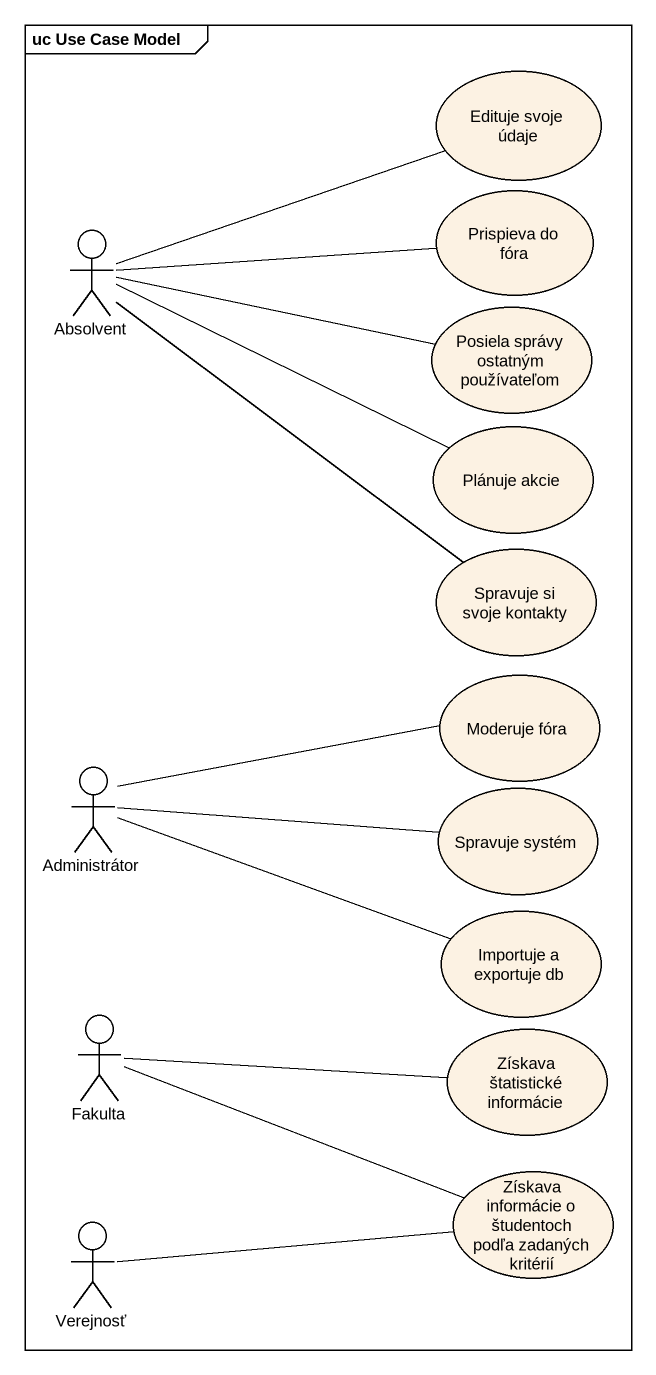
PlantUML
@startuml
mainframe uc Use Case Model
usecase "Edituje svoje údaje" as Edituje_svoje_údaje
actor Absolvent
usecase "Prispieva do fóra" as Prispieva_do_fóra
usecase "Posiela správy ostatným používateľom" as Posiela_správy_ostatným
usecase "Plánuje akcie" as Plánuje_akcie
usecase "Spravuje si svoje kontakty" as Spravuje_si_svoje_kontakty
usecase "Moderuje fóra" as Moderuje_fóra
actor Administrátor
usecase "Spravuje systém" as Spravuje_systém
usecase "Importuje a exportuje db" as Importuje_a_exportuje_db
actor Fakulta
usecase "Získava štatistické informácie" as Získava_štatistické
usecase "Získava informácie o študentoch podľa zadaných kritérií" as Získava_informácie_o
actor Verejnosť
Absolvent -right- Edituje_svoje_údaje
Absolvent -right- Prispieva_do_fóra
Absolvent -right- Posiela_správy_ostatným
Absolvent -right- Plánuje_akcie
Absolvent -- Spravuje_si_svoje_kontakty
Administrátor -right- Moderuje_fóra
Administrátor -right- Spravuje_systém
Administrátor -right- Importuje_a_exportuje_db
Fakulta -right- Získava_štatistické
Fakulta -right- Získava_informácie_o
Verejnosť -right- Získava_informácie_o
@enduml
